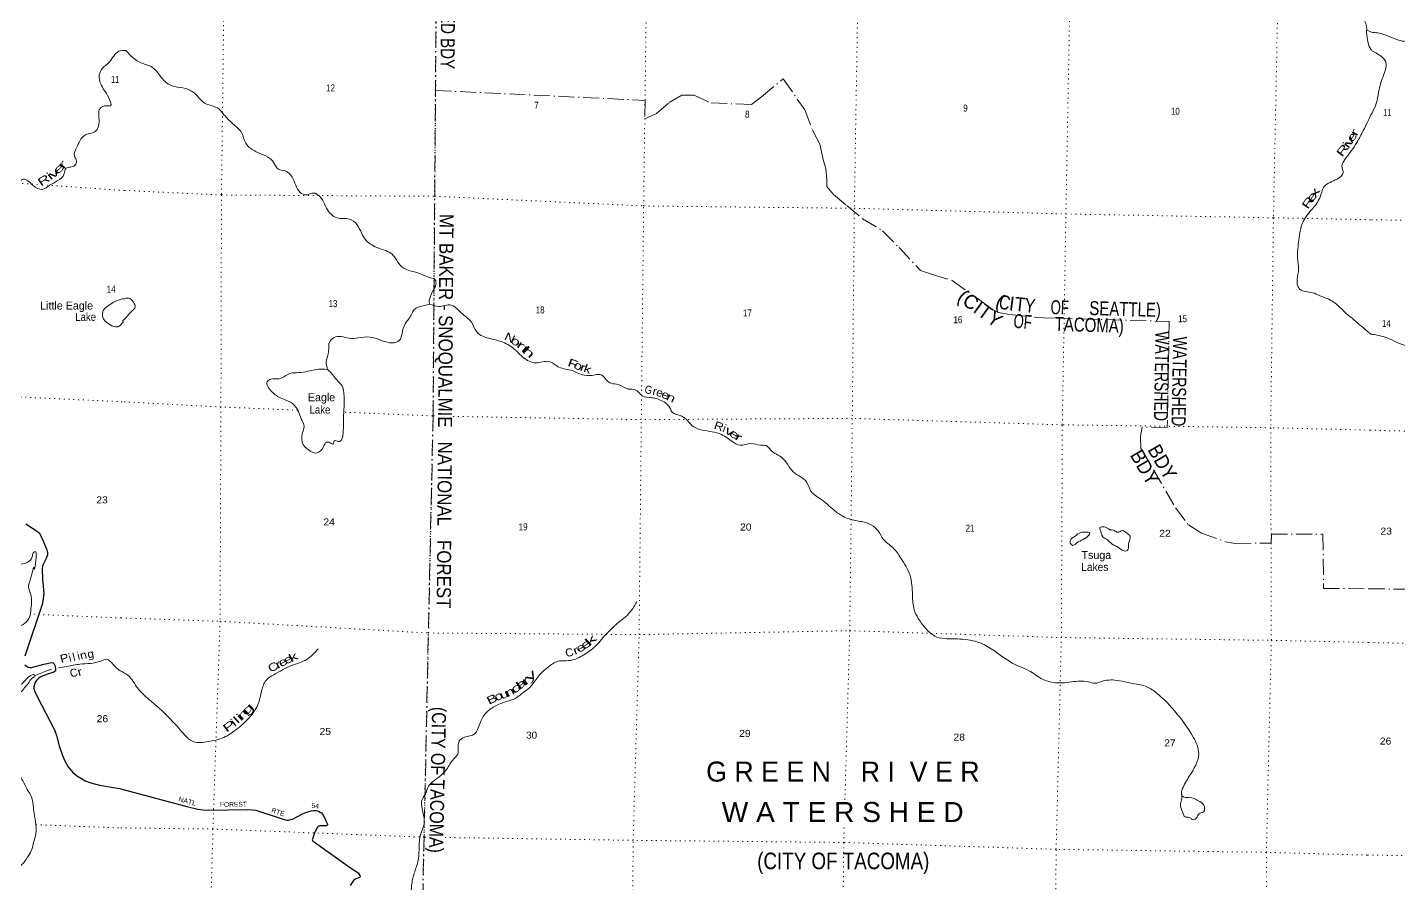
# Model space of a CAD drawing. Header units: feet. Extents: x -252966 to 4, y -183309 to 1368.
# Drawn here: x -189460 to -155188, y -84592 to -63209 of the extents above; entities that cross this region are included whole.
import ezdxf
from ezdxf.enums import TextEntityAlignment as Align

# ---------------------------------------------------------------- set-up
doc = ezdxf.new("R2010")
doc.units = ezdxf.units.FT
doc.header["$LTSCALE"] = 80
doc.linetypes.add('DOT_DASHED', pattern=[7.7, 5, -1.2, 0.3, -1.2])
doc.linetypes.add('DOTTED', pattern=[1.5, 0.3, -1.2])
for name, color, linetype, lineweight in [('29', 7, 'Continuous', 25), ('30', 7, 'Continuous', 35), ('34', 7, 'Continuous', 13), ('39', 7, 'Continuous', 13), ('41', 7, 'Continuous', 13), ('44', 7, 'DOT_DASHED', 13), ('6', 7, 'DOTTED', 25), ('7', 7, 'DOTTED', 13)]:
    doc.layers.add(name, color=color, linetype=linetype, lineweight=lineweight)

msp = doc.modelspace()

# ---------------------------------------------------------------- linework, layer by layer
at = {"layer": '29'}
for points in [[(-189499.81, -75609.99), (-189205.39, -75795.94), (-189170.09, -75830.09), (-189130.05, -75889.01), (-189059.36, -76058.11), (-188972.22, -76254.31), (-188959.83, -76325.58), (-188958.09, -76381.58), (-189002.31, -76488.07), (-189082.93, -76652.61), (-189092.42, -76742.47), (-189079.46, -76990.44), (-189053.65, -77337.32), (-189064.09, -77477.49), (-189091.61, -77618.72), (-189528.25, -78909.06)], [(-189529.07, -79128.62), (-189440.98, -79183.81), (-189389.15, -79193.24), (-189356.26, -79193.8), (-189052.36, -79114), (-188851.88, -79068.83), (-188820.29, -79076.58), (-188800.27, -79098.97), (-188770.25, -79158.75), (-188757.87, -79245.09), (-188757.87, -79278.09), (-188796.42, -79309.41), (-188955.08, -79364.95)], [(-188955.08, -79364.95), (-189066.19, -79403.85), (-189138.29, -79437.17), (-189183.04, -79467.81), (-189232.51, -79517.3), (-189272.42, -79581.88), (-189286.68, -79618.64), (-189296.11, -79670.49), (-189296.11, -79717.63), (-189285.04, -79777.07), (-189220.27, -79921.12), (-188784.75, -80751.88), (-188733.13, -80898.39), (-188664.76, -81154.64), (-188584.74, -81390.95), (-188530.07, -81513.31), (-188438.69, -81678.48), (-188321.98, -81816.74), (-188207.85, -81914.16), (-188015.78, -82029.06), (-187878.08, -82079.14), (-187661.81, -82137.4), (-187156.47, -82216.26)], [(-187156.47, -82216.26), (-185474.63, -82671.57), (-185200.82, -82733.72), (-185071.96, -82747.53), (-184931.59, -82759.05), (-183958.11, -82742.52), (-183843.22, -82747.53), (-183755.31, -82763.33), (-183018.4, -83000.61), (-182969.99, -83008.83), (-182932.02, -83009.98), (-182877.61, -82996.44), (-182831.93, -82981.21), (-182564.12, -82845.56), (-182479.87, -82810.85), (-182369.42, -82776.31), (-182307.83, -82768.41), (-182242.86, -82771.71), (-182185.34, -82785.52), (-182143.92, -82806.24), (-182113.54, -82827.37), (-182087.55, -82855.74), (-182066.44, -82887.19), (-182019.84, -82979.36), (-181989.53, -83040.42), (-181962.21, -83107.23), (-181961.56, -83122.22), (-181965.59, -83136.6), (-181981.12, -83148.7), (-181998.97, -83153.05), (-182151.76, -83153.04), (-182166.35, -83155.6), (-182176.71, -83159.06), (-182198.57, -83172.87), (-182207.77, -83183.23), (-182226.84, -83208.42), (-182297.01, -83354.47), (-182338.83, -83484.8), (-182340.65, -83503.82), (-182338.07, -83513.89), (-182332.6, -83523.39), (-182319.36, -83535.39), (-181381.84, -84197.18)], [(-181381.84, -84197.18), (-181197.29, -84327.45), (-181175.45, -84352.47), (-181153.01, -84388.73), (-181145.53, -84408.87), (-181146.1, -84420.96), (-181151.28, -84434.19), (-181162.55, -84444.69), (-181251.37, -84473.72), (-181277.26, -84487.72), (-181306.15, -84513.26), (-181395.2, -84637.94)]]:
    msp.add_lwpolyline(points, dxfattribs=at)
at = {"layer": '34'}
msp.add_spline([(-218217.5, -68118.9), (-217818.59, -68502.22), (-217490.53, -68810.19), (-217191.78, -69023.09), (-216834.66, -69061.18), (-216496.57, -68986.16), (-215995.55, -68781.81), (-215509.84, -68690.22), (-215017.22, -68711.61), (-214542.62, -68912.27), (-214154.46, -69267.26), (-213745.29, -69739.43), (-213083.84, -70230.42), (-212305.56, -70752.91), (-211906.58, -71039.46), (-211705.72, -71342.04), (-211450.44, -71850.87), (-211204.93, -72133.77), (-210796.58, -72295.41), (-210072.71, -72416.06), (-209772.07, -72641.07), (-209264.71, -72993.31), (-208733.56, -73194.57), (-208312.81, -73523.7), (-207476.53, -74101.25), (-207033.84, -74263.25), (-206838.86, -74354.06), (-206321.38, -74704.38), (-205677.7, -75156.87), (-205056.49, -75437.74), (-204124.65, -75760.23), (-203311.21, -76008.87), (-202483.83, -76275.8), (-201779.58, -76535.37), (-201450.83, -76776.82), (-201210.24, -77144.35), (-200944.04, -77768.23), (-200576.16, -78326.65), (-200100.46, -79005.2), (-199794.38, -79290.76), (-199362.96, -79369.97), (-198617.64, -79369.87), (-197787.45, -79366.65), (-197212.93, -79475.62), (-196872.65, -79773.65), (-196688.29, -80303.9), (-196611.18, -80659.6), (-196425.48, -81060.82), (-195953.48, -81707.07), (-195398.47, -82334.03), (-194826.82, -82914.8), (-194541.68, -83270.71), (-193996.71, -84087.11), (-193754.27, -84470.79), (-193389.9, -84783.18), (-192573.48, -85328.26), (-191690.73, -85904.29), (-191187.42, -86258.49), (-190605.33, -86611.53), (-189757.04, -87199.28), (-189185.09, -87556.24), (-188655.54, -87717.16), (-188130.02, -87682.45), (-187782.11, -87633.74), (-187483.18, -87634.92), (-187344.19, -87670.68), (-187205.85, -87718.88)], degree=3, dxfattribs=at)
at = {"layer": '39'}
msp.add_lwpolyline([(-155992.3, -63269.2), (-155893.97, -63322.05), (-155832.75, -63331.64)], dxfattribs=at)
for points in [[(-170646.3, -47223.37), (-170386.52, -47527.73), (-170295.44, -47802.77), (-170181.57, -48023.75), (-170042.14, -48128.28), (-169971.42, -48262.11), (-169809.42, -48330.7), (-169644.2, -48463.76), (-169529.49, -48616.29), (-169422.86, -48772.74), (-169328.53, -48947.15), (-169230.84, -49175.96), (-169082.98, -49411.48), (-169318.27, -49740.58), (-169247.57, -50037.5), (-169083.48, -50100.08), (-169137.32, -50226.21), (-169260.22, -50246.73), (-169259.36, -50339.36), (-169224.54, -50611.64), (-169284.88, -51100.11), (-169056.16, -51300.46), (-168725.64, -51397.46), (-168555.77, -51480.25), (-168397.39, -51677.65), (-168262.52, -51826.42), (-168464.27, -52045.23), (-168554.89, -52219.2), (-168462.59, -52395.59), (-168191.69, -52437.44), (-167918.08, -52584.02), (-167479.01, -53006.62), (-167219.75, -53338.25), (-166926.68, -53537.44), (-166701.22, -53514.25), (-166407.86, -53528.21), (-166192.86, -53700.19), (-165810.76, -54015.32), (-165691.73, -54143.75), (-165554.73, -54282.48), (-165136.75, -54137.01), (-164685.18, -54038.29), (-164409.38, -54009.73), (-164161.2, -54099.6), (-163797.31, -54100.39), (-163694.59, -54085.64), (-163469.17, -54227.56), (-163056.18, -54321.62), (-162729.57, -54410.52), (-162171.79, -54663.55), (-161837.74, -54800.86), (-161585.04, -54850.52), (-161381.64, -54823.02), (-161194.26, -54952.35), (-160965.86, -55178.87), (-160776.15, -55282.05), (-160490.58, -55599.94), (-160292.37, -55828.07), (-160063.81, -56203.59), (-159936.95, -56511.32), (-159638.55, -56766.95), (-159285.29, -57138.08), (-159047.92, -57451.3), (-158874.25, -57713.34), (-158653.65, -57919.62), (-158503.05, -58096.79), (-158452.35, -58385.38), (-158387.29, -58813.1), (-158260.54, -58967.8), (-158113.41, -59100.62), (-158054.63, -59224.22), (-157803.63, -59410.77), (-157605.74, -59665.08), (-157345.47, -60077.26), (-157079.07, -60481.47), (-156938.3, -60640.38), (-156827.44, -60941.86), (-156765.24, -61113.83), (-156615.46, -61194.34), (-156497.53, -61250.26), (-156436.33, -61502.75), (-156390.66, -61710.75), (-156207.41, -62011.17), (-156202.75, -62283.04), (-156111.59, -62552.04), (-155998.41, -62666.3), (-156023.22, -62883.42), (-156038.84, -63008.05), (-155996.27, -63141.5), (-155986.76, -63347), (-155955.33, -63568.9)], [(-155832.75, -63331.64), (-155663.93, -63352.43), (-155145.14, -63539.19), (-154767.17, -63543.25), (-154216.13, -63343.83), (-153793.01, -63261.81), (-153380.63, -63244.09), (-152872.92, -63338.13), (-152552.08, -63420.09), (-152160.86, -63502.8), (-151796.11, -63804.67), (-151415.34, -64304.01), (-151164.88, -64576.47), (-150996.79, -64842), (-150927.46, -65130.63), (-150704.4, -65332.33), (-150480.05, -65602.5), (-150231.55, -66060.15), (-149983.65, -66574.16), (-149821.91, -66869.83), (-149740.95, -67198.85), (-149602.26, -67582.84), (-149395.61, -68005.82), (-149253.59, -68265.03), (-149060.96, -68492.58), (-148979.64, -68598.14), (-148869.4, -68820.77), (-148641.98, -68990.31), (-148230.28, -69226.25), (-147997.06, -69418), (-147796.69, -69673.81)], [(-155955.33, -63568.9), (-155885.22, -63751.04), (-155836.25, -63800.87)], [(-187004.02, -63783.56), (-187173.35, -63802.96), (-187416.57, -64078.62), (-187589.91, -64238.07), (-187664.23, -64392.54), (-187628.2, -64618.75), (-187425.79, -64967.73), (-187385.47, -65169.8), (-187486.41, -65164.68), (-187644.65, -65231.55), (-187668.3, -65563.99), (-187765.75, -65806.93), (-188037.43, -65904.84), (-188168.54, -66082.9), (-188249, -66245.36), (-188287.13, -66416.35), (-188239.69, -66515.65), (-188252.95, -66626.41), (-188374.86, -66695.68), (-188497.41, -66733.27), (-188540.19, -66861.27), (-188717.8, -67042.86), (-188904.75, -67151.76), (-189087.58, -67252.64), (-189326.87, -67149.27), (-189569.74, -67001.49), (-189655.17, -67059.06), (-189699.57, -67250.13), (-189982.2, -67430.6), (-190134.57, -67515.68), (-190338.3, -67489.3), (-190489.43, -67455.43), (-190717.8, -67467.1), (-190840.3, -67399.25), (-190928.71, -67353.95), (-191062.4, -67390.83), (-191168.13, -67458.25), (-191270.65, -67410.78), (-191396.07, -67429.61), (-191628.01, -67396.88), (-191865, -67460.89), (-191894.13, -67543.25), (-192021.85, -67588.26), (-192169.77, -67828.64), (-192222.15, -68205.14), (-192306.95, -68591.37), (-192202.53, -68844.53), (-192252.27, -68967), (-192499.1, -69006.7), (-192609.73, -69156.75), (-192621.46, -69313.9), (-192602.17, -69596.39), (-192589.61, -69747.75), (-192785.82, -69775.9), (-192994.59, -69846.26), (-193038.93, -70031.29), (-192790.15, -70193.24), (-192640.67, -70386.39), (-192701.22, -70577.29), (-192819.72, -70707.09), (-192727.82, -70804.86), (-192500.82, -70924.23), (-192472.97, -71160.44), (-192560.61, -71428.22)], [(-187004.02, -63783.56), (-186625.72, -64090.73), (-186337.65, -64207.3), (-186163.06, -64394.85), (-185916.75, -64635.7), (-185714.45, -64696.77), (-185435.76, -64758.86), (-185208.63, -64924.96), (-185035.87, -65098.39), (-184719.66, -65215.33), (-184546.93, -65390.78), (-184326.52, -65613.17), (-184108.21, -65841.57), (-184002.81, -66096.66), (-183796.07, -66286.65), (-183368.58, -66507.75), (-183255.9, -66662.27), (-183184.63, -66751.81), (-183020.27, -66792.24), (-182839.3, -66951.69), (-182642.93, -67328.79), (-182488.92, -67393.25), (-182307.38, -67345.32), (-182157.6, -67425.83), (-181925.2, -67815.49), (-181647.81, -67982.26), (-181482.95, -67982.43), (-181263.11, -68088.03), (-181138.87, -68282.97), (-181018.9, -68497.98), (-180729.92, -68703.16), (-180503.73, -68782.67), (-180338.06, -68879.49), (-180179.99, -69103.07), (-180020.86, -69240.08), (-179700.41, -69338.96), (-179564.39, -69395.12), (-179386.31, -69463.93), (-179266.33, -69515.85), (-179251.62, -69626.79), (-179326.03, -69790.91), (-179404.72, -69975.1), (-179414.21, -70091.76), (-179398.34, -70120.86)], [(-155837.66, -63799.45), (-155589.95, -63961.21), (-155518.47, -64046.53), (-155564.49, -64404.39), (-155687.5, -64817.78), (-155744.88, -65109.08), (-155850.63, -65338.1)], [(-155850.63, -65338.1), (-156071.32, -65786.19), (-156227.76, -66080.1), (-156530.61, -66506.97), (-156607.09, -66675.08), (-156572.88, -66834.6), (-156725.66, -66995.67), (-157039.54, -67176.75), (-157168.01, -67485.12), (-157372.63, -67772.34), (-157583.52, -68079.62), (-157679.38, -68513.26), (-157711.13, -68965.87), (-157686.41, -69242.04), (-157723.83, -69503.29), (-157725.53, -69640.18)], [(-157725.53, -69640.18), (-157654.52, -69749.85), (-157341.93, -69834.53), (-157157.9, -69909.46), (-156857.9, -70036.25), (-156635.03, -70222.43), (-156255.17, -70555.66), (-155881.1, -70869.83)], [(-187055.38, -69977.43), (-187264.44, -70052.67), (-187424.99, -70147.74), (-187563.68, -70277.32), (-187581.45, -70432.39), (-187427.8, -70613.49), (-187258.89, -70685.86), (-187151.58, -70660.8), (-187108.66, -70612.87), (-187060.31, -70565.71)], [(-187060.91, -69996.48), (-186925.9, -69972.09), (-186810.54, -70072.28), (-186765.78, -70191.67), (-186853.54, -70297.22), (-186955.45, -70408.62), (-187081.75, -70541.85)], [(-179400.49, -70120.13), (-179598.11, -70167.84), (-179771.86, -70236.01), (-179837.38, -70331.79), (-179899.16, -70449.77), (-180019.78, -70611.26), (-180097.16, -70851.85), (-180165.69, -71028.13), (-180341.35, -71088.21), (-180830.2, -70950.86), (-181117.73, -70953.09), (-181369.32, -70975.94), (-181762.94, -70940.52), (-181905.07, -71053.4), (-181934.33, -71304.7), (-181989.62, -71547.59), (-181958.02, -71755.4)], [(-179400.83, -70120.21), (-179180.05, -70177.41), (-178870.01, -70143.26), (-178621.06, -70333.81), (-178362.67, -70572.81), (-178230.91, -70810.13), (-177879.25, -70985.94), (-177578.72, -71070.46), (-177263.49, -71265.91), (-177066.76, -71451.74), (-176750.78, -71586.8), (-176422.65, -71552.9), (-176177.08, -71691.05), (-175844.44, -71780.02), (-175548.34, -71896.7), (-175270.79, -71888.3), (-175115.95, -71886.32), (-174984.91, -72018.93), (-174871.28, -72096.95), (-174694.73, -72127.48), (-174440.84, -72243.6), (-174270.13, -72257.94), (-174093.05, -72407.27), (-173862.46, -72456.63), (-173548.14, -72563.48), (-173403.17, -72708.36), (-173348.21, -72815.8), (-173106.21, -72917.67), (-172962.85, -73030.31), (-172841.78, -73156.75), (-172657.95, -73247.77), (-172168.69, -73352.92), (-171855.4, -73542.3), (-171641.56, -73645.81), (-171375.6, -73599), (-171128.9, -73646.56), (-170994.29, -73654.39), (-170879.1, -73768.67), (-170597.94, -73955.62), (-170318.84, -74307.64), (-169984.3, -74567.79), (-169876.49, -74790.69), (-169625.69, -74993.35), (-169297.36, -75267.5), (-169078.09, -75419.41), (-168763.77, -75526.26), (-168603.26, -75552.54), (-168196.01, -75785.46), (-168069.86, -75988.48), (-167833.23, -76199), (-167629.43, -76463.45), (-167399.54, -76893.35), (-167337.32, -77387.47), (-167295.61, -77752.46), (-167193.75, -77969.25), (-167013.83, -78213.25), (-166785.06, -78409.57), (-166283.34, -78482.67), (-165769.39, -78541.82), (-165535.31, -78633.52), (-165210.15, -78839.17), (-164689.45, -79164.2), (-164435.43, -79270.25), (-164072.31, -79494.53), (-163584.82, -79579.51), (-163147.99, -79534.96), (-162947.15, -79551.72), (-162774.72, -79590.25), (-162589.11, -79538.34), (-162172.79, -79525.74), (-161869.98, -79588.14), (-161513.02, -79661.33), (-161253.63, -79819.8), (-160729.44, -80350.25), (-160318.58, -80939.59), (-160182.86, -81344.08), (-160419.09, -81910.76), (-160593.98, -82232.61), (-160615.03, -82308.84), (-160604.02, -82393.56)], [(-149922.53, -72189.6), (-150181.01, -71915.05), (-150485.07, -71577.59), (-150772.66, -71393.32), (-151397.57, -71354.39), (-152079.04, -71339.02), (-152467.46, -71562.33), (-153037.13, -71811.89), (-153468.29, -71893.83), (-153799.96, -71694.98), (-154210.83, -71191.3), (-154428.57, -71056.09), (-154672.8, -71144.06), (-155036.73, -71144.18), (-155523.25, -70947.7), (-155719.73, -70893.24), (-155881.1, -70869.83)], [(-181958.02, -71755.4), (-182092.55, -71741.53), (-182451.1, -71797.19), (-182682.72, -71830.36), (-182898.11, -71851.67), (-183175.17, -71982.9), (-183372.29, -71990.35), (-183469.63, -72057.52), (-183356.04, -72300.64), (-183110.89, -72473.02), (-182884.89, -72568.64), (-182708.26, -72754.2), (-182671.29, -72853.35), (-182595, -73023.49), (-182544.63, -73177.18), (-182591.13, -73359.79), (-182566.28, -73625.9), (-182433.23, -73758.53), (-182251.28, -73839.47), (-182058.32, -73680.95), (-181982.57, -73571.21), (-181902.26, -73580.33), (-181816.2, -73611.67), (-181803.39, -73551.44), (-181766.93, -73529.77), (-181674.74, -73553.14), (-181611.87, -73509.68), (-181571.58, -73341.08), (-181559.51, -73178.15), (-181562.1, -73063.35), (-181545.49, -72697.12), (-181552.93, -72324.53), (-181595.08, -72156.86), (-181728.01, -72014.15), (-181876.52, -71830.98), (-181958.02, -71755.4)], [(-162405.42, -75753.46), (-162603.55, -75680.36), (-162656.09, -75701.81), (-162636.89, -75774.55), (-162606.15, -75889.73), (-162446.99, -76024.72), (-162307.65, -76137.31), (-162215.73, -76182.83), (-162078.18, -76277.27), (-161969.56, -76272.67), (-161937.33, -76105.98), (-161900.76, -75913.17), (-161984.26, -75837.56), (-162090.05, -75775.76), (-162211.21, -75818.45), (-162289.11, -75777.15), (-162405.42, -75753.46)], [(-163110.36, -76017.95), (-162946.14, -75907.37), (-162909.03, -75833.36), (-163005.3, -75813.97), (-163130.03, -75820.37), (-163275.98, -75917.09), (-163398.02, -76030.25), (-163382.91, -76108.97), (-163329.08, -76145.93), (-163266.35, -76112.53), (-163110.36, -76017.95)], [(-187183.83, -85600.12), (-187333.1, -85628.24), (-187503.37, -85686.91), (-187665.4, -85729.54), (-187776.69, -85748.51), (-187908.32, -85781.38), (-187992.84, -85945.82), (-188119.48, -86081.58), (-188282.03, -86174.61), (-188261.47, -86334.12), (-188186.37, -86494.22), (-187981.92, -86645.61), (-187794.42, -86873.45), (-187727.36, -87029.42), (-187827.35, -87127.15), (-188057.67, -87132.76), (-188508.27, -87150.12), (-188859.64, -87142.34), (-189201.93, -87037.86), (-189383.48, -86820.17), (-189481.14, -86694.11), (-189766.99, -85822.01), (-189806.6, -85551.4), (-189957.96, -84954.96), (-190106.01, -84429.12), (-190071.82, -84248.02), (-189937.9, -84188.96), (-189717.55, -84171.15), (-189599.87, -84119.98), (-189462.65, -83937.96), (-189363.97, -83771.66), (-189299, -83544.5), (-189248.52, -83351.47), (-189257.44, -83042.88), (-189301.13, -82776.25), (-189352.29, -82451.07), (-189463.22, -82240.19), (-189576.1, -82023.23), (-189735.07, -81771.51), (-189847.28, -81490.03), (-189931.19, -81400.42), (-190060.69, -81423.23), (-190221.34, -81332.79), (-190287.86, -81124.4), (-190242.08, -80800.26), (-190218.63, -80681.54), (-190163.94, -80472.43), (-190014.17, -80248.2), (-189929.79, -79902.28), (-189910.86, -79829.9), (-189878.31, -79808.07), (-189730.84, -79805.61), (-189719.08, -79840.01), (-189533.89, -79706.9), (-189419.27, -79560.93), (-189329.27, -79453.01), (-189270.2, -79405.25), (-189284.09, -79380.9), (-189358.9, -79388.17), (-189481.02, -79477.6), (-189642.13, -79627.1), (-189712.9, -79634.41), (-189990.84, -79556.84), (-190028.31, -79469.73), (-190025.83, -79425.4), (-189909.21, -79281.47), (-189879.2, -79114.43), (-189999.47, -79026.44), (-190072.53, -78864.36), (-190028.83, -78546.24), (-189761.08, -78242.62), (-189422.98, -77972.01), (-189371.94, -77724.54), (-189374.38, -77375.68), (-189433.06, -77191.57), (-189392.83, -77012.54), (-189292.79, -76715.19), (-189292.81, -76717.21), (-189238.96, -76393.15), (-189264.27, -76302.15), (-189300.79, -76317.89), (-189342.4, -76434.39), (-189454.88, -76568.28), (-189697.75, -76616.1), (-189909.48, -76581.57), (-189995.3, -76481.86), (-189926.98, -76321.28), (-189822.2, -76151.01), (-189904.42, -76093.67), (-190020.33, -76169.05), (-190151.92, -76197.89)], [(-174231.3, -77551.84), (-174401.46, -77817.37), (-174716.56, -78097.1), (-174997.33, -78365.19), (-175299.01, -78697.44), (-175593.08, -78902.95), (-175906.18, -79021.62), (-176238.28, -79051.45), (-176357.78, -79122.35), (-176503.91, -79233.17), (-176703.43, -79433.88), (-176905.68, -79692.95), (-177070.13, -79821.65), (-177226.46, -79944.41), (-177349.85, -80005.2), (-177565.79, -80070.79), (-177788.18, -80170.53), (-178019.64, -80352.7), (-178169.98, -80640.65), (-178285.22, -80854.56), (-178533.57, -80939.86), (-178669.42, -81032.7), (-178693.01, -81151.18), (-178713.95, -81380.44), (-178803.59, -81475.89), (-178984.46, -81742.42), (-179300.97, -82025.02), (-179453.89, -82189.07), (-179514.27, -82364.48), (-179587.36, -82474.55), (-179574.04, -82806.65), (-179547.51, -83098.95), (-179635.29, -83367.59), (-179669.11, -83663.12), (-179702.05, -84049.27), (-179792.01, -84331.98), (-179856.19, -84643.21), (-179877.06, -84866.43), (-179884.21, -84956.94), (-179878.48, -84986.68)], [(-187134.26, -79282.06), (-186938.37, -79398.95), (-186703.06, -79716.16), (-186369.3, -80038.71), (-185638.34, -80755.12), (-185302.22, -81049.51), (-184946.35, -81048.19), (-184553.02, -80944.67), (-184206.43, -80719.73), (-183874.78, -80401.97), (-183683.84, -80082.35), (-183597.2, -79743.22), (-183471.43, -79491.19), (-183303.14, -79376.64), (-182857.98, -79146.96), (-182478.1, -78992.93), (-182193.35, -78728.92)], [(-188685.85, -79205.61), (-188478.05, -79173.77), (-188146.16, -79112.79), (-187624.22, -79033.68), (-187484.41, -78990.82), (-187326.13, -79115.5), (-187196.09, -79235.86), (-187132.23, -79283.58)], [(-189270.45, -79393.36), (-188929.4, -79263.71), (-188858.61, -79240.62)], [(-160604.02, -82393.56), (-160611.37, -82500.17), (-160639.15, -82632.69), (-160596.78, -82782.25), (-160520.18, -82928.23), (-160397.84, -82952), (-160346.07, -82992.96), (-160247.18, -82962.05), (-160175.45, -82852.26), (-160064.24, -82801.39), (-160060.11, -82630.3), (-160197.53, -82525.79), (-160407.55, -82438.44), (-160544.24, -82436.63), (-160604.02, -82393.56)]]:
    msp.add_spline(points, degree=3, dxfattribs=at)
at = {"layer": '44'}
for points in [[(-186947.71, -56921.83), (-179204.32, -57147.07), (-179320.83, -72889.79), (-179660.31, -88703.51), (-179340.54, -88716.28), (-179395.66, -90977.49)], [(-179260.84, -64783.56), (-174021.23, -65029.78), (-174030.43, -65487.92), (-173738.11, -65358.98), (-173417.94, -65087.9), (-173103.09, -64899.35), (-172797.3, -64902.09), (-172369.8, -65096.13), (-171364.38, -65133.93), (-171113.87, -64942.37), (-170567.48, -64489.42), (-170032.52, -65267.48), (-169837.35, -65776.29), (-169651.71, -66123.75), (-169567.18, -66503.89), (-169500.44, -66736.66), (-169478.53, -67005), (-169475.33, -67184.39), (-169315.49, -67382.34), (-168979.84, -67659.59), (-168586.62, -67986.09), (-168084.4, -68290.11), (-167674.48, -68705.54), (-167138.25, -69276.08), (-166838.05, -69377.47), (-166343.43, -69526.21), (-165721.34, -69975.04), (-165372.76, -70234.48), (-165259.3, -70299.78), (-165149.29, -70338.31), (-164910.23, -70376.68), (-164074.64, -70466.24), (-163740.76, -70473.45), (-160923.14, -70551.51), (-160969.14, -73204.61), (-161598.71, -73192.81)], [(-155928.33, -77228.45), (-154529.74, -77247.92), (-154503.22, -75957.11), (-153254.78, -75976.81), (-153247.89, -75268.34), (-152944.12, -75079.57), (-152336.26, -74936.19), (-151817.08, -74803.48), (-151364.09, -74403.81), (-150894.59, -73978.21), (-150743.03, -73936.32), (-150481.09, -73912.3), (-149989.31, -73730.81), (-149643.57, -73496.62), (-149553.24, -73398.25), (-147910.1, -73421.58), (-147893.22, -72104.43)], [(-161598.71, -73192.81), (-161636.48, -73417.91), (-161627.21, -73722.32), (-160765.4, -75206.7), (-160442.2, -75634.89), (-160115.49, -75841.47), (-159511.26, -76056.4), (-159270.48, -76098.43), (-158368.9, -76086.25), (-158365.43, -75866.67), (-157079.77, -75868.52), (-157060.95, -77222.93), (-155928.33, -77228.45)]]:
    msp.add_lwpolyline(points, dxfattribs=at)
at = {"layer": '6'}
msp.add_lwpolyline([(-179660.31, -88703.51), (-179542.55, -83433.58), (-179433.25, -78335.44), (-179317.04, -72910.38), (-179276.77, -67427.76), (-179237.31, -62157.04), (-179204.32, -57147.07)], dxfattribs=at)
at = {"layer": '7'}
for p, q in [((-187033.18, -67280.24), (-188954.38, -67150.98)), ((-187121.32, -77958.59), (-189383.53, -77863.09)), ((-189245.94, -83121.03), (-187164.61, -83202.27))]:
    msp.add_line(p, q, dxfattribs=at)
for points in [[(-184484.91, -56993.47), (-184543.94, -62072.64), (-184609.98, -67393.34), (-184623.44, -72688.56), (-184645.66, -78042.05), (-184822.65, -83230.4), (-184927.49, -86933.83)], [(-174365.55, -88853.62), (-174319.36, -83512.53), (-174171.14, -78374.13), (-174116.55, -73004.95), (-174058.35, -67668.04), (-173988.76, -62385.65), (-173952.72, -57861.88)], [(-163792.89, -89054.11), (-163747, -83737.17), (-163617.01, -78447.52), (-163593.28, -73134.32), (-163503.79, -67868.29), (-163406.88, -62652.7), (-163446.52, -58071.56)], [(-158130.6, -58212.52), (-158210.88, -62741.68), (-158315.9, -67963.2), (-158385.02, -73207.35), (-158368.49, -78517.06), (-158492.53, -83812.83), (-158492.34, -89142.46)], [(-168733.33, -58675.8), (-168704.54, -62493.92), (-168791.6, -67725.74), (-168842.67, -72974.16), (-168906.48, -78276.77), (-169029.27, -82604.99)], [(-189204.56, -67134.15), (-189911.97, -67086.56), (-195244.13, -67065.87), (-200653.04, -67084.7), (-205892.93, -67087.16), (-211459.98, -66928.86)], [(-187033.18, -67280.24), (-184609.98, -67393.34), (-179276.77, -67425.45), (-174058.35, -67668.04), (-168791.6, -67725.74), (-163503.79, -67868.29), (-158315.9, -67963.2), (-155864.94, -68011.62)], [(-155864.94, -68011.62), (-153174.32, -68061.86), (-147861.21, -68173.29), (-142636.82, -68118.69), (-137350.19, -68072.81), (-132022.3, -68117.97), (-126686.28, -68155.16), (-124692.34, -68210.65)], [(-209230.64, -72364.45), (-205964.13, -72393.43), (-200654.17, -72411.87), (-195277.48, -72422.95), (-189991.57, -72422.98), (-187076.76, -72558.9)], [(-182703.08, -72769.61), (-184623.44, -72688.56), (-187076.76, -72558.9)], [(-179282.36, -72913.02), (-179338.63, -72911.6), (-181548.03, -72818.35)], [(-155901.09, -73267.18), (-158385.02, -73207.35), (-163593.28, -73134.32), (-168842.67, -72974.16), (-174116.55, -73004.95), (-178875.34, -72923.28)], [(-124721.59, -73525.65), (-126795, -73480.89), (-132122.77, -73423.66), (-137432.54, -73376.68), (-142676.85, -73412.95), (-147910.1, -73421.58), (-153236.32, -73341.79), (-155901.09, -73267.18)], [(-187121.32, -77958.59), (-184645.66, -78042.05), (-179440.16, -78333.14), (-174171.14, -78374.13), (-168906.48, -78276.77), (-163633.09, -78447.31), (-158368.49, -78517.06), (-155937.56, -78569.91)], [(-155937.56, -78569.91), (-153270.33, -78638.12), (-147954.76, -78707.31), (-142674.87, -78727.79), (-137373.35, -78687.79)], [(-179504.47, -83433.83), (-179543.62, -83433.24), (-184822.65, -83230.4), (-187164.61, -83202.27)], [(-169045.99, -83194.21), (-169056.6, -83568.16), (-169111.63, -88973.57)], [(-155974.09, -83881.83), (-158492.53, -83812.83), (-163747, -83737.17), (-169048.53, -83566.26), (-174319.36, -83512.53), (-179090.36, -83440.12)], [(-124780.01, -84144.11), (-126827.02, -84090.05), (-132136.77, -84041.07), (-137451.17, -84050.41), (-142712.52, -83987.85), (-148006.1, -83930.98), (-153298.11, -83914.4), (-155974.09, -83881.83)]]:
    msp.add_lwpolyline(points, dxfattribs=at)

# ---------------------------------------------------------------- texts
at = {"layer": '30'}
for s, rotation, width, p in [('NATL', 344.852, 1.1, (-185695.59, -82535.01)), ('RTE', 342.152, 1.05, (-183373.45, -82812.22))]:
    msp.add_text(s, height=120, rotation=rotation, dxfattribs=dict(at, width=width)).set_placement(p)
for s, rotation, p in [('FOREST', 0.973, (-184646.55, -82680.92)), ('54', 355.309, (-182360.99, -82701.01))]:
    msp.add_text(s, height=120, rotation=rotation, dxfattribs=at).set_placement(p)
at = {"layer": '41'}
for s, rotation, width, p in [('r', 61.264, 1.6, (-156202.51, -65875.91)), ('R', 52.996, 1.65, (-156509.24, -66334.15)), ('i', 53.036, 1.55, (-156413.54, -66210.77)), ('v', 53.036, 1.85, (-156341.78, -66106.17)), ('e', 57.69, 1.55, (-156272.24, -65996.52)), ('i', 38.915, 1.65, (-188842.28, -67002.76)), ('v', 37.528, 1.85, (-188738.05, -66925.76)), ('e', 43.989, 2, (-188610.06, -66804.41)), ('r', 49.443, 2.05, (-188507.5, -66698.4)), ('R', 33.04, 1.55, (-188997.52, -67106.3)), ('R', 54.541, 1.6, (-157374.38, -67640.87)), ('e', 54.525, 1.65, (-157279.74, -67494.26)), ('x', 58.816, 1.85, (-157202.55, -67385.76)), ('N', 333.695, 1.3, (-177445.2, -71047.23)), ('o', 326.885, 1.55, (-177309.8, -71131.01)), ('r', 324.355, 1.85, (-177184.34, -71221.62)), ('t', 316.637, 1.95, (-177085.37, -71319.34)), ('h', 318.479, 2, (-176993.95, -71394.16)), ('F', 339.971, 1.55, (-175858.44, -71698.74)), ('o', 332.836, 1.4, (-175736.82, -71746.29)), ('k', 340.033, 1.35, (-175491.65, -71832.24)), ('r', 339.625, 1.35, (-175608.2, -71791.79)), ('G', 347.703, 0.9, (-173957.87, -72356.55)), ('r', 348.131, 1.1, (-173799.83, -72392.18)), ('e', 344.139, 1.1, (-173683.85, -72425.24)), ('e', 338.761, 1.25, (-173548.05, -72477.55)), ('n', 335.223, 1.45, (-173415.08, -72544.12)), ('R', 341.268, 1.2, (-172207.08, -73261.79)), ('v', 327.556, 1.65, (-171959.45, -73379.6)), ('e', 327.556, 1.55, (-171843.57, -73451.17)), ('r', 328.464, 1.7, (-171731.95, -73525.53)), ('k', 41.701, 2.15, (-175315.03, -78588.06)), ('n', 13.335, 1.15, (-188039.77, -78980.98)), ('g', 10.957, 1.1, (-187863.47, -78950.96)), ('C', 16.783, 1.05, (-175886.71, -78915.36)), ('r', 21.092, 1.35, (-175721.51, -78859.28)), ('e', 30.113, 1.5, (-175583.05, -78782.74)), ('e', 35.344, 1.65, (-175449.07, -78693.73)), ('P', 13.813, 1.2, (-188515.44, -79059.06)), ('C', 27.921, 1.3, (-183273.39, -79270.33)), ('r', 27.921, 1.6, (-183144.41, -79204.16)), ('e', 26.66, 1.4, (-183035.16, -79146.36)), ('e', 26.66, 1.4, (-182903.12, -79080.1)), ('k', 27.506, 1.6, (-182770.94, -79021.01)), ('r', 16.281, 1.25, (-188125.93, -79395.49)), ('r', 38.083, 1.95, (-176943.61, -79597.84)), ('y', 43.58, 2.15, (-176818.01, -79470.97)), ('B', 26.153, 1.5, (-177804.13, -80074.16)), ('o', 27.145, 1.4, (-177643.7, -79997.51)), ('u', 22.73, 1.4, (-177510.43, -79955.69)), ('n', 25.9, 1.45, (-177361.18, -79894.12)), ('d', 38.119, 1.95, (-177181.21, -79780.44)), ('a', 38.163, 1.85, (-177065.03, -79687.84)), ('g', 46.176, 2.1, (-183888.65, -80303.78)), ('P', 36.582, 1.75, (-184361.84, -80736.6)), ('i', 38.217, 1.6, (-184252.04, -80652.03)), ('l', 40.72, 1.65, (-184169.48, -80582.09)), ('i', 41.72, 1.75, (-184088.66, -80513.23)), ('n', 42.764, 2.05, (-184004.39, -80427.72))]:
    msp.add_text(s, height=200, rotation=rotation, dxfattribs=dict(at, width=width)).set_placement(p, align=Align.CENTER)
for s, p in [('Little Eagle', (-189142.16, -70255.83)), ('Eagle', (-182450.94, -72546.06)), ('Tsuga', (-163115.09, -76485.63))]:
    msp.add_text(s, height=200, dxfattribs=at).set_placement(p)
for s, width, p in [('Lake', 0.9, (-188267.08, -70537.8)), ('Lake', 0.9, (-182409.5, -72854.61)), ('Lakes', 0.95, (-163119.69, -76784.95))]:
    msp.add_text(s, height=200, dxfattribs=dict(at, width=width)).set_placement(p)
for s, rotation, p in [('i', 339.179, (-172071.51, -73313.54)), ('l', 13.772, (-188275.36, -79030.05)), ('i', 13.487, (-188160.74, -79004.62)), ('i', 15.129, (-188372.52, -79046.61)), ('C', 15.957, (-188276.09, -79422.84))]:
    msp.add_text(s, height=200, rotation=rotation, dxfattribs=at).set_placement(p, align=Align.CENTER)
at = {"layer": '44'}
for s, rotation, width, p in [('WATERSHED BDY', 269.576, 0.8, (-179121.06, -62613)), ('C', 348.698, 0.8, (-165067.5, -70250.04)), ('T', 353.882, 0.95, (-164666.82, -70299.34)), ('Y', 353.882, 0.85, (-164418.52, -70328.99)), ('OF', 358.413, 0.7, (-163661.87, -70375.59)), ('SEATTLE)', 358.413, 0.8, (-162028.3, -70416.9)), ('OF', 354.882, 0.7, (-164597.31, -70728.49)), ('TACOMA)', 358.413, 0.8, (-162924.88, -70813.19)), ('WATERSHED', 269.007, 0.75, (-161283.89, -71915.69)), ('WATERSHED', 269.007, 0.75, (-160843.85, -72047.79)), ('BDY', 300.139, 0.95, (-161242.18, -74151.23)), ('BDY', 300.139, 0.95, (-161682.22, -74283.33)), ('(CITY OF TACOMA)', 268.77, 0.85, (-179382.79, -81999.51))]:
    msp.add_text(s, height=350, rotation=rotation, dxfattribs=dict(at, width=width)).set_placement(p, align=Align.CENTER)
at = {"layer": '44', "width": 0.9}
msp.add_text('MT BAKER - SNOQUALMIE   NATIONAL   FOREST', height=350, rotation=269.576, dxfattribs=at).set_placement((-179157.42, -67865.69))
at = {"layer": '44'}
for s, rotation, p in [('(CITY', 324.19, (-165750.2, -70368.41)), ('(', 338.341, (-165221.79, -70215.67)), ('I', 352.882, (-164875.37, -70279.43))]:
    msp.add_text(s, height=350, rotation=rotation, dxfattribs=at).set_placement(p, align=Align.CENTER)
msp.add_text('G R E E N    R I  V E R', height=500, dxfattribs=at).set_placement((-169078.2, -82045.78), align=Align.CENTER)
for s, height, width, p in [('W A T E R S H E D', 500, 1.05, (-169082.52, -83055.63)), ('(CITY OF TACOMA)', 413.1, 0.85, (-169068.11, -84233.08))]:
    msp.add_text(s, height=height, dxfattribs=dict(at, width=width)).set_placement(p, align=Align.CENTER)
at = {"layer": '7'}
for s, width, p in [('11', 0.65, (-187369.59, -64593.61)), ('12', 0.85, (-181994.4, -64806.47)), ('7', 0.85, (-176791.95, -65241.18)), ('8', 0.85, (-171524.02, -65462.94)), ('9', 0.85, (-166069.85, -65310.4)), ('10', 0.85, (-160878.22, -65390.59)), ('11', 0.65, (-155571.82, -65421.49)), ('14', 0.85, (-187479.9, -69835.27)), ('13', 0.85, (-181932.62, -70195.31)), ('18', 0.85, (-176754.7, -70353.03)), ('17', 0.85, (-171575.45, -70427.16)), ('16', 0.85, (-166313.12, -70595.68)), ('15', 0.85, (-160698.31, -70570.97)), ('14', 0.85, (-155605.32, -70688.69)), ('23', 1.1, (-187738.12, -75097.25)), ('24', 1.1, (-182061.78, -75648.48)), ('19', 0.85, (-177180.05, -75769.66)), ('20', 1.1, (-171647.46, -75774.4)), ('21', 0.85, (-166010.89, -75804.35)), ('23', 1.1, (-155641.85, -75876.72)), ('22', 1.1, (-161170.2, -75932.08)), ('26', 1.1, (-187730.19, -80562.01)), ('25', 1.1, (-182158.1, -80880.64)), ('30', 1.05, (-176993.94, -80972.35)), ('29', 1.1, (-171669.46, -80929.07)), ('28', 1.1, (-166314.43, -81022.55)), ('27', 1.1, (-161047.19, -81167.53)), ('26', 1.1, (-155657.22, -81120.92))]:
    msp.add_text(s, height=175, dxfattribs=dict(at, width=width)).set_placement(p)

doc.saveas('drawing.dxf')
